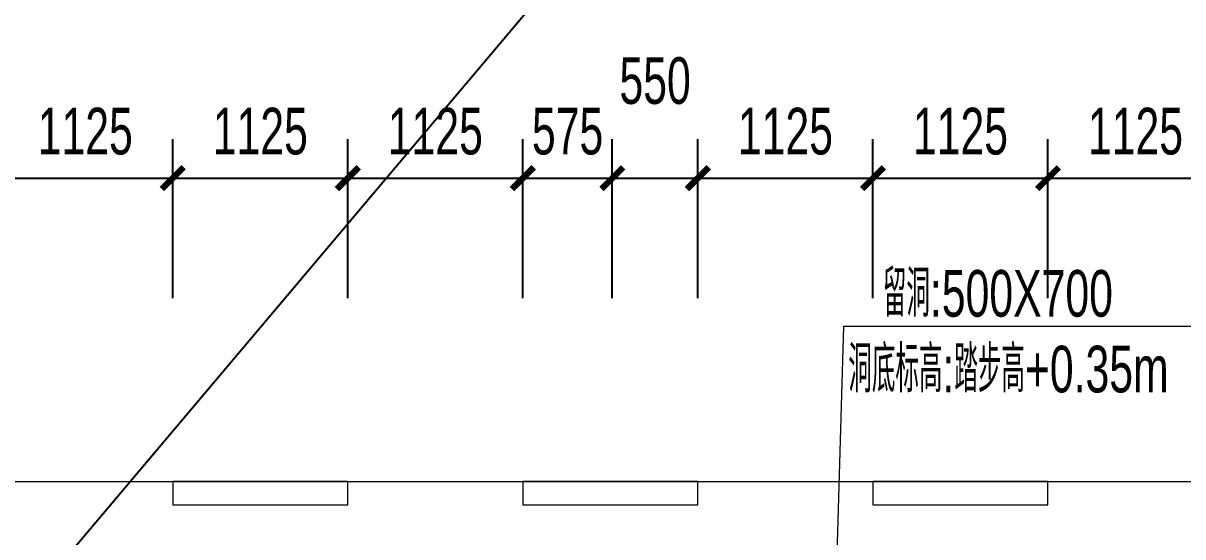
# Model space of a CAD drawing. Header units: millimetres. Extents: x 285006 to 3037698, y -2820855 to 192241.
# Drawn here: x 1035746 to 1043199, y -2791860 to -2788559 of the extents above; entities that cross this region are included whole.
import ezdxf
from ezdxf.enums import TextEntityAlignment as Align

# ---------------------------------------------------------------- set-up
doc = ezdxf.new("R2010")
doc.units = ezdxf.units.MM
doc.header["$PDMODE"] = 35
doc.header["$PDSIZE"] = -0.1
doc.layers.add('20230731变更修改', color=41, linetype='Continuous')
doc.layers.add('___', color=4, linetype='Continuous')
for name, color, linetype, lineweight in [('DIM-1B-6F$0$A-ANNO-DIMS', 73, 'Continuous', 18), ('EXWALL-1B-6F$0$A-FLOR-UNDR', 11, 'Continuous', 18), ('EXWALL-1B-6F$0$A-WALL-STON', 31, 'Continuous', 18), ('VERT-IDEN-1B-4F$0$A-ANNO-TEXT', 7, 'Continuous', 25), ('VERT-IDEN-1B-4F$0$A-COND-IDEN-TEXT', 11, 'Continuous', 18)]:
    doc.layers.add(name, color=color, linetype=linetype, lineweight=lineweight)
doc.styles.add('CCD_DIM', font='archs.shx', dxfattribs={"width": 0.7})
doc.styles.add('DIM-1B-6F$0$HYGB2014', font='hygbsz.shx', dxfattribs={"width": 0.7, "bigfont": 'hygbhz.shx'})
doc.styles.add('VERT-IDEN-1B-4F$0$HYGB2014', font='hygbsz.shx', dxfattribs={"width": 0.7, "bigfont": 'hygbhz.shx'})
doc.dimstyles.new('DIM-1B-6F$0$DIMN', dxfattribs={"dimtxt": 300, "dimasz": 100, "dimexe": 250, "dimexo": 300, "dimgap": 0, "dimtad": 0, "dimdec": 0, "dimzin": 0, "dimdsep": 46, "dimtxsty": 'DIM-1B-6F$0$HYGB2014', "dimblk": 'DIM-1B-6F$0$_archtick', "dimcen": 0.09, "dimdle": 150, "dimclrt": 7, "dimazin": 0, "dimtfac": 1, "dimtdec": 0, "dimtix": 1, "dimtmove": 2, "dimatfit": 3, "dimfxl": 1, "dimtvp": 1, "dimtolj": 1, "dimtzin": 0, "dimarcsym": 0})

# ---------------------------------------------------------------- blocks, each defined once
blk = doc.blocks.new('EXWALL-1B-6F$0$幕墙-1125陶板单元')
blk.add_lwpolyline([(-562.5, 150), (562.5, 150), (562.5, 0), (-562.5, 0)], close=True)
blk = doc.blocks.new('EXWALL-1B-6F')
at = {"layer": 'EXWALL-1B-6F$0$A-FLOR-UNDR'}
blk.add_lwpolyline([(98333335, 18769022.1), (98333335, 18769272.1), (98374885, 18769272.1), (98374885, 18768822.1)], dxfattribs=at)
at = {"layer": 'EXWALL-1B-6F$0$A-WALL-STON', "xscale": -1, "rotation": 180}
for p in [(98358872.5, 18769272.1), (98361122.5, 18769272.1), (98363372.5, 18769272.1)]:
    blk.add_blockref('EXWALL-1B-6F$0$幕墙-1125陶板单元', p, dxfattribs=at)
blk = doc.blocks.new('DIM-1B-6F$0$_archtick')
at = {"const_width": 0.4}
blk.add_lwpolyline([(-0.7, -0.7), (0.7, 0.7)], dxfattribs=at)
blk = doc.blocks.new('CCD_Dimension_Tick')
at = {"color": 0, "linetype": 'ByBlock'}
for p, q in [((-1.091, 0), (0, 0)), ((0, 0), (1.091, 0))]:
    blk.add_line(p, q, dxfattribs=at)
at = {"color": 0, "linetype": 'Continuous', "const_width": 0.608}
blk.add_lwpolyline([(-0.61, -0.61), (0.61, 0.61)], dxfattribs=at)
blk = doc.blocks.new('*D1549')
at = {"layer": '___', "color": 44, "lineweight": -2, "transparency": 16777216}
for p, q in [((858778.8, -1074646.6), (858778.8, -1074958.5)), ((859505.8, -1074646.6), (859505.8, -1074958.5)), ((858878.8, -1074808.5), (859405.8, -1074808.5))]:
    blk.add_line(p, q, dxfattribs=at)
at = {"layer": 'Defpoints', "color": 0, "transparency": 16777216}
for p in [(858778.8, -1074496.6, 0), (859505.8, -1074496.6, 0), (859505.8, -1074808.5), (1058082.7, -2814913.1), (1059207.7, -2814913.1), (1059207.7, -2816154.7)]:
    blk.add_point(p, dxfattribs=at)
at = {"layer": 'DIM-1B-6F$0$A-ANNO-DIMS', "color": 0, "lineweight": -2, "transparency": 16777216}
for p, q in [((1058082.7, -2815213.1), (1058082.7, -2816404.7)), ((1059207.7, -2815213.1), (1059207.7, -2816404.7)), ((1057932.7, -2816154.7), (1059357.7, -2816154.7))]:
    blk.add_line(p, q, dxfattribs=at)
at = {"layer": '___', "color": 44, "lineweight": -2, "transparency": 16777216, "xscale": 100, "yscale": 100, "zscale": 100}
for p, rotation in [((858778.8, -1074808.5), 180.0002028373054), ((859505.8, -1074808.5), 0.0002028373054437641)]:
    blk.add_blockref('CCD_Dimension_Tick', p, dxfattribs=dict(at, rotation=rotation))
at = {"layer": 'DIM-1B-6F$0$A-ANNO-DIMS', "color": 0, "lineweight": -2, "transparency": 16777216, "xscale": 100, "yscale": 100, "zscale": 100, "rotation": 180}
blk.add_blockref('DIM-1B-6F$0$_archtick', (1058082.7, -2816154.7), dxfattribs=at)
at = {"layer": 'DIM-1B-6F$0$A-ANNO-DIMS', "color": 0, "lineweight": -2, "transparency": 16777216, "xscale": 100, "yscale": 100, "zscale": 100}
blk.add_blockref('DIM-1B-6F$0$_archtick', (1059207.7, -2816154.7), dxfattribs=at)
at = {"layer": '___', "color": 50, "transparency": 16777216, "insert": (859142.3, -1074673.5), "char_height": 150, "attachment_point": 5, "rotation": 0.0002, "style": 'CCD_DIM'}
blk.add_mtext('\\A1;725', dxfattribs=at)
at = {"layer": 'DIM-1B-6F$0$A-ANNO-DIMS', "color": 7, "transparency": 16777216, "insert": (1058645.2, -2815854.7), "char_height": 300, "attachment_point": 5, "style": 'DIM-1B-6F$0$HYGB2014'}
blk.add_mtext('\\A1;1125', dxfattribs=at)
blk = doc.blocks.new('*D1550')
at = {"layer": '___', "color": 44, "lineweight": -2, "transparency": 16777216}
for p, q in [((854266.3, -1074646.6), (854266.3, -1075059.3)), ((856570.5, -1074646.6), (856570.5, -1075059.3)), ((856470.5, -1074909.3), (854366.3, -1074909.3))]:
    blk.add_line(p, q, dxfattribs=at)
at = {"layer": 'Defpoints', "color": 0, "transparency": 16777216}
for p in [(854266.3, -1074496.6, 0), (856570.5, -1074496.6, 0), (854266.3, -1074909.3), (1059207.7, -2814913.1), (1060332.7, -2814913.1), (1060332.7, -2816154.7)]:
    blk.add_point(p, dxfattribs=at)
at = {"layer": 'DIM-1B-6F$0$A-ANNO-DIMS', "color": 0, "lineweight": -2, "transparency": 16777216}
for p, q in [((1059207.7, -2815213.1), (1059207.7, -2816404.7)), ((1060332.7, -2815213.1), (1060332.7, -2816404.7)), ((1059057.7, -2816154.7), (1060482.7, -2816154.7))]:
    blk.add_line(p, q, dxfattribs=at)
at = {"layer": '___', "color": 44, "lineweight": -2, "transparency": 16777216, "xscale": 100, "yscale": 100, "zscale": 100, "rotation": 180}
blk.add_blockref('CCD_Dimension_Tick', (854266.3, -1074909.3), dxfattribs=at)
at = {"layer": '___', "color": 44, "lineweight": -2, "transparency": 16777216, "xscale": 100, "yscale": 100, "zscale": 100}
blk.add_blockref('CCD_Dimension_Tick', (856570.5, -1074909.3), dxfattribs=at)
at = {"layer": 'DIM-1B-6F$0$A-ANNO-DIMS', "color": 0, "lineweight": -2, "transparency": 16777216, "xscale": 100, "yscale": 100, "zscale": 100, "rotation": 180}
blk.add_blockref('DIM-1B-6F$0$_archtick', (1059207.7, -2816154.7), dxfattribs=at)
at = {"layer": 'DIM-1B-6F$0$A-ANNO-DIMS', "color": 0, "lineweight": -2, "transparency": 16777216, "xscale": 100, "yscale": 100, "zscale": 100}
blk.add_blockref('DIM-1B-6F$0$_archtick', (1060332.7, -2816154.7), dxfattribs=at)
at = {"layer": '___', "color": 50, "transparency": 16777216, "insert": (855418.4, -1074774.3), "char_height": 150, "attachment_point": 5, "style": 'CCD_DIM'}
blk.add_mtext('\\A1;2305', dxfattribs=at)
at = {"layer": 'DIM-1B-6F$0$A-ANNO-DIMS', "color": 7, "transparency": 16777216, "insert": (1059770.2, -2815854.7), "char_height": 300, "attachment_point": 5, "style": 'DIM-1B-6F$0$HYGB2014'}
blk.add_mtext('\\A1;1125', dxfattribs=at)
blk = doc.blocks.new('*D1551')
at = {"layer": '___', "color": 44, "lineweight": -2, "transparency": 16777216}
for p, q in [((855943.4, -1074646.6), (855943.4, -1074804.1)), ((856570.5, -1074646.6), (856570.5, -1074804.1)), ((856043.4, -1074654.1), (856470.5, -1074654.1))]:
    blk.add_line(p, q, dxfattribs=at)
at = {"layer": 'Defpoints', "color": 0, "transparency": 16777216}
for p in [(855943.4, -1074496.6, 0), (856570.5, -1074496.6, 0), (856570.5, -1074654.1), (1060332.7, -2814913.1), (1061457.7, -2814913.1), (1061457.7, -2816154.7)]:
    blk.add_point(p, dxfattribs=at)
at = {"layer": 'DIM-1B-6F$0$A-ANNO-DIMS', "color": 0, "lineweight": -2, "transparency": 16777216}
for p, q in [((1060332.7, -2815213.1), (1060332.7, -2816404.7)), ((1061457.7, -2815213.1), (1061457.7, -2816404.7)), ((1060182.7, -2816154.7), (1061607.7, -2816154.7))]:
    blk.add_line(p, q, dxfattribs=at)
at = {"layer": '___', "color": 44, "lineweight": -2, "transparency": 16777216, "xscale": 100, "yscale": 100, "zscale": 100, "rotation": 180}
blk.add_blockref('CCD_Dimension_Tick', (855943.4, -1074654.1), dxfattribs=at)
at = {"layer": '___', "color": 44, "lineweight": -2, "transparency": 16777216, "xscale": 100, "yscale": 100, "zscale": 100}
blk.add_blockref('CCD_Dimension_Tick', (856570.5, -1074654.1), dxfattribs=at)
at = {"layer": 'DIM-1B-6F$0$A-ANNO-DIMS', "color": 0, "lineweight": -2, "transparency": 16777216, "xscale": 100, "yscale": 100, "zscale": 100, "rotation": 180}
blk.add_blockref('DIM-1B-6F$0$_archtick', (1060332.7, -2816154.7), dxfattribs=at)
at = {"layer": 'DIM-1B-6F$0$A-ANNO-DIMS', "color": 0, "lineweight": -2, "transparency": 16777216, "xscale": 100, "yscale": 100, "zscale": 100}
blk.add_blockref('DIM-1B-6F$0$_archtick', (1061457.7, -2816154.7), dxfattribs=at)
at = {"layer": '___', "color": 50, "transparency": 16777216, "insert": (856256.9, -1074519.1), "char_height": 150, "attachment_point": 5, "style": 'CCD_DIM'}
blk.add_mtext('\\A1;625', dxfattribs=at)
at = {"layer": 'DIM-1B-6F$0$A-ANNO-DIMS', "color": 7, "transparency": 16777216, "insert": (1060895.2, -2815854.7), "char_height": 300, "attachment_point": 5, "style": 'DIM-1B-6F$0$HYGB2014'}
blk.add_mtext('\\A1;1125', dxfattribs=at)
blk = doc.blocks.new('*D1583')
at = {"layer": 'Defpoints', "color": 0, "transparency": 16777216}
for p in [(1036707.7, -2789554.7), (1035582.7, -2790625.5), (1036707.7, -2790625.5)]:
    blk.add_point(p, dxfattribs=at)
at = {"layer": 'DIM-1B-6F$0$A-ANNO-DIMS', "color": 0, "lineweight": -2, "transparency": 16777216}
for p, q in [((1035582.7, -2790325.5), (1035582.7, -2789304.7)), ((1036707.7, -2790325.5), (1036707.7, -2789304.7)), ((1035432.7, -2789554.7), (1036857.7, -2789554.7))]:
    blk.add_line(p, q, dxfattribs=at)
at = {"layer": 'DIM-1B-6F$0$A-ANNO-DIMS', "color": 0, "lineweight": -2, "transparency": 16777216, "xscale": 100, "yscale": 100, "zscale": 100, "rotation": 180}
blk.add_blockref('DIM-1B-6F$0$_archtick', (1035582.7, -2789554.7), dxfattribs=at)
at = {"layer": 'DIM-1B-6F$0$A-ANNO-DIMS', "color": 0, "lineweight": -2, "transparency": 16777216, "xscale": 100, "yscale": 100, "zscale": 100}
blk.add_blockref('DIM-1B-6F$0$_archtick', (1036707.7, -2789554.7), dxfattribs=at)
at = {"layer": 'DIM-1B-6F$0$A-ANNO-DIMS', "color": 7, "transparency": 16777216, "insert": (1036145.2, -2789254.7), "char_height": 300, "attachment_point": 5, "style": 'DIM-1B-6F$0$HYGB2014'}
blk.add_mtext('\\A1;1125', dxfattribs=at)
blk = doc.blocks.new('*D1584')
at = {"layer": 'Defpoints', "color": 0, "transparency": 16777216}
for p in [(1037832.7, -2789554.7), (1036707.7, -2790625.5), (1037832.7, -2790625.5)]:
    blk.add_point(p, dxfattribs=at)
at = {"layer": 'DIM-1B-6F$0$A-ANNO-DIMS', "color": 0, "lineweight": -2, "transparency": 16777216}
for p, q in [((1036707.7, -2790325.5), (1036707.7, -2789304.7)), ((1037832.7, -2790325.5), (1037832.7, -2789304.7)), ((1036557.7, -2789554.7), (1037982.7, -2789554.7))]:
    blk.add_line(p, q, dxfattribs=at)
at = {"layer": 'DIM-1B-6F$0$A-ANNO-DIMS', "color": 0, "lineweight": -2, "transparency": 16777216, "xscale": 100, "yscale": 100, "zscale": 100, "rotation": 180}
blk.add_blockref('DIM-1B-6F$0$_archtick', (1036707.7, -2789554.7), dxfattribs=at)
at = {"layer": 'DIM-1B-6F$0$A-ANNO-DIMS', "color": 0, "lineweight": -2, "transparency": 16777216, "xscale": 100, "yscale": 100, "zscale": 100}
blk.add_blockref('DIM-1B-6F$0$_archtick', (1037832.7, -2789554.7), dxfattribs=at)
at = {"layer": 'DIM-1B-6F$0$A-ANNO-DIMS', "color": 7, "transparency": 16777216, "insert": (1037270.2, -2789254.7), "char_height": 300, "attachment_point": 5, "style": 'DIM-1B-6F$0$HYGB2014'}
blk.add_mtext('\\A1;1125', dxfattribs=at)
blk = doc.blocks.new('*D1585')
at = {"layer": 'Defpoints', "color": 0, "transparency": 16777216}
for p in [(1038957.7, -2789554.7), (1037832.7, -2790625.5), (1038957.7, -2790625.5)]:
    blk.add_point(p, dxfattribs=at)
at = {"layer": 'DIM-1B-6F$0$A-ANNO-DIMS', "color": 0, "lineweight": -2, "transparency": 16777216}
for p, q in [((1037832.7, -2790325.5), (1037832.7, -2789304.7)), ((1038957.7, -2790325.5), (1038957.7, -2789304.7)), ((1037682.7, -2789554.7), (1039107.7, -2789554.7))]:
    blk.add_line(p, q, dxfattribs=at)
at = {"layer": 'DIM-1B-6F$0$A-ANNO-DIMS', "color": 0, "lineweight": -2, "transparency": 16777216, "xscale": 100, "yscale": 100, "zscale": 100, "rotation": 180}
blk.add_blockref('DIM-1B-6F$0$_archtick', (1037832.7, -2789554.7), dxfattribs=at)
at = {"layer": 'DIM-1B-6F$0$A-ANNO-DIMS', "color": 0, "lineweight": -2, "transparency": 16777216, "xscale": 100, "yscale": 100, "zscale": 100}
blk.add_blockref('DIM-1B-6F$0$_archtick', (1038957.7, -2789554.7), dxfattribs=at)
at = {"layer": 'DIM-1B-6F$0$A-ANNO-DIMS', "color": 7, "transparency": 16777216, "insert": (1038395.2, -2789254.7), "char_height": 300, "attachment_point": 5, "style": 'DIM-1B-6F$0$HYGB2014'}
blk.add_mtext('\\A1;1125', dxfattribs=at)
blk = doc.blocks.new('*D1586')
at = {"layer": 'Defpoints', "color": 0, "transparency": 16777216}
for p in [(1039532.7, -2789554.7), (1038957.7, -2790625.5), (1039532.7, -2790625.5)]:
    blk.add_point(p, dxfattribs=at)
at = {"layer": 'DIM-1B-6F$0$A-ANNO-DIMS', "color": 0, "lineweight": -2, "transparency": 16777216}
for p, q in [((1038957.7, -2790325.5), (1038957.7, -2789304.7)), ((1039532.7, -2790325.5), (1039532.7, -2789304.7)), ((1038807.7, -2789554.7), (1039682.7, -2789554.7))]:
    blk.add_line(p, q, dxfattribs=at)
at = {"layer": 'DIM-1B-6F$0$A-ANNO-DIMS', "color": 0, "lineweight": -2, "transparency": 16777216, "xscale": 100, "yscale": 100, "zscale": 100, "rotation": 180}
blk.add_blockref('DIM-1B-6F$0$_archtick', (1038957.7, -2789554.7), dxfattribs=at)
at = {"layer": 'DIM-1B-6F$0$A-ANNO-DIMS', "color": 0, "lineweight": -2, "transparency": 16777216, "xscale": 100, "yscale": 100, "zscale": 100}
blk.add_blockref('DIM-1B-6F$0$_archtick', (1039532.7, -2789554.7), dxfattribs=at)
at = {"layer": 'DIM-1B-6F$0$A-ANNO-DIMS', "color": 7, "transparency": 16777216, "insert": (1039245.2, -2789254.7), "char_height": 300, "attachment_point": 5, "style": 'DIM-1B-6F$0$HYGB2014'}
blk.add_mtext('\\A1;575', dxfattribs=at)
blk = doc.blocks.new('*D1587')
at = {"layer": 'Defpoints', "color": 0, "transparency": 16777216}
for p in [(1040082.7, -2789554.7), (1039532.7, -2790625.5), (1040082.7, -2790625.5)]:
    blk.add_point(p, dxfattribs=at)
at = {"layer": 'DIM-1B-6F$0$A-ANNO-DIMS', "color": 0, "lineweight": -2, "transparency": 16777216}
for p, q in [((1039532.7, -2790325.5), (1039532.7, -2789304.7)), ((1040082.7, -2790325.5), (1040082.7, -2789304.7)), ((1039382.7, -2789554.7), (1040232.7, -2789554.7))]:
    blk.add_line(p, q, dxfattribs=at)
at = {"layer": 'DIM-1B-6F$0$A-ANNO-DIMS', "color": 0, "lineweight": -2, "transparency": 16777216, "xscale": 100, "yscale": 100, "zscale": 100, "rotation": 180}
blk.add_blockref('DIM-1B-6F$0$_archtick', (1039532.7, -2789554.7), dxfattribs=at)
at = {"layer": 'DIM-1B-6F$0$A-ANNO-DIMS', "color": 0, "lineweight": -2, "transparency": 16777216, "xscale": 100, "yscale": 100, "zscale": 100}
blk.add_blockref('DIM-1B-6F$0$_archtick', (1040082.7, -2789554.7), dxfattribs=at)
at = {"layer": 'DIM-1B-6F$0$A-ANNO-DIMS', "color": 7, "transparency": 16777216, "insert": (1039807.7, -2788929.7), "char_height": 300, "attachment_point": 5, "style": 'DIM-1B-6F$0$HYGB2014'}
blk.add_mtext('\\A1;550', dxfattribs=at)
blk = doc.blocks.new('*D1588')
at = {"layer": 'Defpoints', "color": 0, "transparency": 16777216}
for p in [(1041207.7, -2789554.7), (1040082.7, -2790625.5), (1041207.7, -2790625.5)]:
    blk.add_point(p, dxfattribs=at)
at = {"layer": 'DIM-1B-6F$0$A-ANNO-DIMS', "color": 0, "lineweight": -2, "transparency": 16777216}
for p, q in [((1040082.7, -2790325.5), (1040082.7, -2789304.7)), ((1041207.7, -2790325.5), (1041207.7, -2789304.7)), ((1039932.7, -2789554.7), (1041357.7, -2789554.7))]:
    blk.add_line(p, q, dxfattribs=at)
at = {"layer": 'DIM-1B-6F$0$A-ANNO-DIMS', "color": 0, "lineweight": -2, "transparency": 16777216, "xscale": 100, "yscale": 100, "zscale": 100, "rotation": 180}
blk.add_blockref('DIM-1B-6F$0$_archtick', (1040082.7, -2789554.7), dxfattribs=at)
at = {"layer": 'DIM-1B-6F$0$A-ANNO-DIMS', "color": 0, "lineweight": -2, "transparency": 16777216, "xscale": 100, "yscale": 100, "zscale": 100}
blk.add_blockref('DIM-1B-6F$0$_archtick', (1041207.7, -2789554.7), dxfattribs=at)
at = {"layer": 'DIM-1B-6F$0$A-ANNO-DIMS', "color": 7, "transparency": 16777216, "insert": (1040645.2, -2789254.7), "char_height": 300, "attachment_point": 5, "style": 'DIM-1B-6F$0$HYGB2014'}
blk.add_mtext('\\A1;1125', dxfattribs=at)
blk = doc.blocks.new('*D1589')
at = {"layer": 'Defpoints', "color": 0, "transparency": 16777216}
for p in [(1042332.7, -2789554.7), (1041207.7, -2790625.5), (1042332.7, -2790625.5)]:
    blk.add_point(p, dxfattribs=at)
at = {"layer": 'DIM-1B-6F$0$A-ANNO-DIMS', "color": 0, "lineweight": -2, "transparency": 16777216}
for p, q in [((1041207.7, -2790325.5), (1041207.7, -2789304.7)), ((1042332.7, -2790325.5), (1042332.7, -2789304.7)), ((1041057.7, -2789554.7), (1042482.7, -2789554.7))]:
    blk.add_line(p, q, dxfattribs=at)
at = {"layer": 'DIM-1B-6F$0$A-ANNO-DIMS', "color": 0, "lineweight": -2, "transparency": 16777216, "xscale": 100, "yscale": 100, "zscale": 100, "rotation": 180}
blk.add_blockref('DIM-1B-6F$0$_archtick', (1041207.7, -2789554.7), dxfattribs=at)
at = {"layer": 'DIM-1B-6F$0$A-ANNO-DIMS', "color": 0, "lineweight": -2, "transparency": 16777216, "xscale": 100, "yscale": 100, "zscale": 100}
blk.add_blockref('DIM-1B-6F$0$_archtick', (1042332.7, -2789554.7), dxfattribs=at)
at = {"layer": 'DIM-1B-6F$0$A-ANNO-DIMS', "color": 7, "transparency": 16777216, "insert": (1041770.2, -2789254.7), "char_height": 300, "attachment_point": 5, "style": 'DIM-1B-6F$0$HYGB2014'}
blk.add_mtext('\\A1;1125', dxfattribs=at)
blk = doc.blocks.new('*D1590')
at = {"layer": 'Defpoints', "color": 0, "transparency": 16777216}
for p in [(1043457.7, -2789554.7), (1042332.7, -2790625.5), (1043457.7, -2790625.5)]:
    blk.add_point(p, dxfattribs=at)
at = {"layer": 'DIM-1B-6F$0$A-ANNO-DIMS', "color": 0, "lineweight": -2, "transparency": 16777216}
for p, q in [((1042332.7, -2790325.5), (1042332.7, -2789304.7)), ((1043457.7, -2790325.5), (1043457.7, -2789304.7)), ((1042182.7, -2789554.7), (1043607.7, -2789554.7))]:
    blk.add_line(p, q, dxfattribs=at)
at = {"layer": 'DIM-1B-6F$0$A-ANNO-DIMS', "color": 0, "lineweight": -2, "transparency": 16777216, "xscale": 100, "yscale": 100, "zscale": 100, "rotation": 180}
blk.add_blockref('DIM-1B-6F$0$_archtick', (1042332.7, -2789554.7), dxfattribs=at)
at = {"layer": 'DIM-1B-6F$0$A-ANNO-DIMS', "color": 0, "lineweight": -2, "transparency": 16777216, "xscale": 100, "yscale": 100, "zscale": 100}
blk.add_blockref('DIM-1B-6F$0$_archtick', (1043457.7, -2789554.7), dxfattribs=at)
at = {"layer": 'DIM-1B-6F$0$A-ANNO-DIMS', "color": 7, "transparency": 16777216, "insert": (1042895.2, -2789254.7), "char_height": 300, "attachment_point": 5, "style": 'DIM-1B-6F$0$HYGB2014'}
blk.add_mtext('\\A1;1125', dxfattribs=at)
blk = doc.blocks.new('VERT-IDEN-1B-4F')
at = {"layer": 'VERT-IDEN-1B-4F$0$A-COND-IDEN-TEXT'}
blk.add_lwpolyline([(98362485, 18765572.1), (98362622, 18770270.1), (98365292.1, 18770270.1)], dxfattribs=at)
at = {"layer": 'VERT-IDEN-1B-4F$0$A-ANNO-TEXT', "style": 'VERT-IDEN-1B-4F$0$HYGB2014', "width": 0.7}
for s, p in [('留洞:500X700', (98362873.8, 18770481.6)), ('洞底标高:踏步高+0.35m', (98362652, 18769994.9))]:
    blk.add_text(s, height=300, dxfattribs=at).set_placement(p, align=Align.MIDDLE_LEFT)

msp = doc.modelspace()

# ---------------------------------------------------------------- linework, layer by layer
at = {"layer": '20230731变更修改'}
msp.add_lwpolyline([(1035760.3, -2792302), (1041525.6, -2785470.2), (1049360.2, -2785470.2)], dxfattribs=at)

# ---------------------------------------------------------------- block references
for name in ['VERT-IDEN-1B-4F', 'EXWALL-1B-6F']:
    msp.add_blockref(name, (-97321602.3, -21560776.8))

# ---------------------------------------------------------------- dimensions: what is measured, and where the dimension line sits
at = {"layer": 'DIM-1B-6F$0$A-ANNO-DIMS'}
for p1, p2, distance, picture, middle in [((1060332.7, -2814913.1), (1061457.7, -2814913.1), -1241.6, '*D1551', (1060895.2, -2815854.7)), ((1059207.7, -2814913.1), (1060332.7, -2814913.1), -1241.6, '*D1550', (1059770.2, -2815854.7)), ((1058082.7, -2814913.1), (1059207.7, -2814913.1), -1241.6, '*D1549', (1058645.2, -2815854.7)), ((1035582.7, -2790625.5), (1036707.7, -2790625.5), 1070.9, '*D1583', (1036145.2, -2789254.7)), ((1036707.7, -2790625.5), (1037832.7, -2790625.5), 1070.9, '*D1584', (1037270.2, -2789254.7)), ((1037832.7, -2790625.5), (1038957.7, -2790625.5), 1070.9, '*D1585', (1038395.2, -2789254.7)), ((1038957.7, -2790625.5), (1039532.7, -2790625.5), 1070.9, '*D1586', (1039245.2, -2789254.7)), ((1040082.7, -2790625.5), (1041207.7, -2790625.5), 1070.9, '*D1588', (1040645.2, -2789254.7)), ((1041207.7, -2790625.5), (1042332.7, -2790625.5), 1070.9, '*D1589', (1041770.2, -2789254.7)), ((1042332.7, -2790625.5), (1043457.7, -2790625.5), 1070.9, '*D1590', (1042895.2, -2789254.7))]:
    dim = msp.add_aligned_dim(p1=p1, p2=p2, distance=distance, dimstyle='DIM-1B-6F$0$DIMN', dxfattribs=at)
    dim.commit()
    dim.dimension.update_dxf_attribs({"geometry": picture, "text_midpoint": middle})
dim = msp.add_linear_dim(base=(1040082.7, -2789554.7), p1=(1039532.7, -2790625.5), p2=(1040082.7, -2790625.5), angle=0, dimstyle='DIM-1B-6F$0$DIMN', dxfattribs=at)
dim.commit()
dim.dimension.update_dxf_attribs({"geometry": '*D1587', "text_midpoint": (1039807.7, -2788929.7), "dimtype": 161})

doc.saveas('drawing.dxf')
